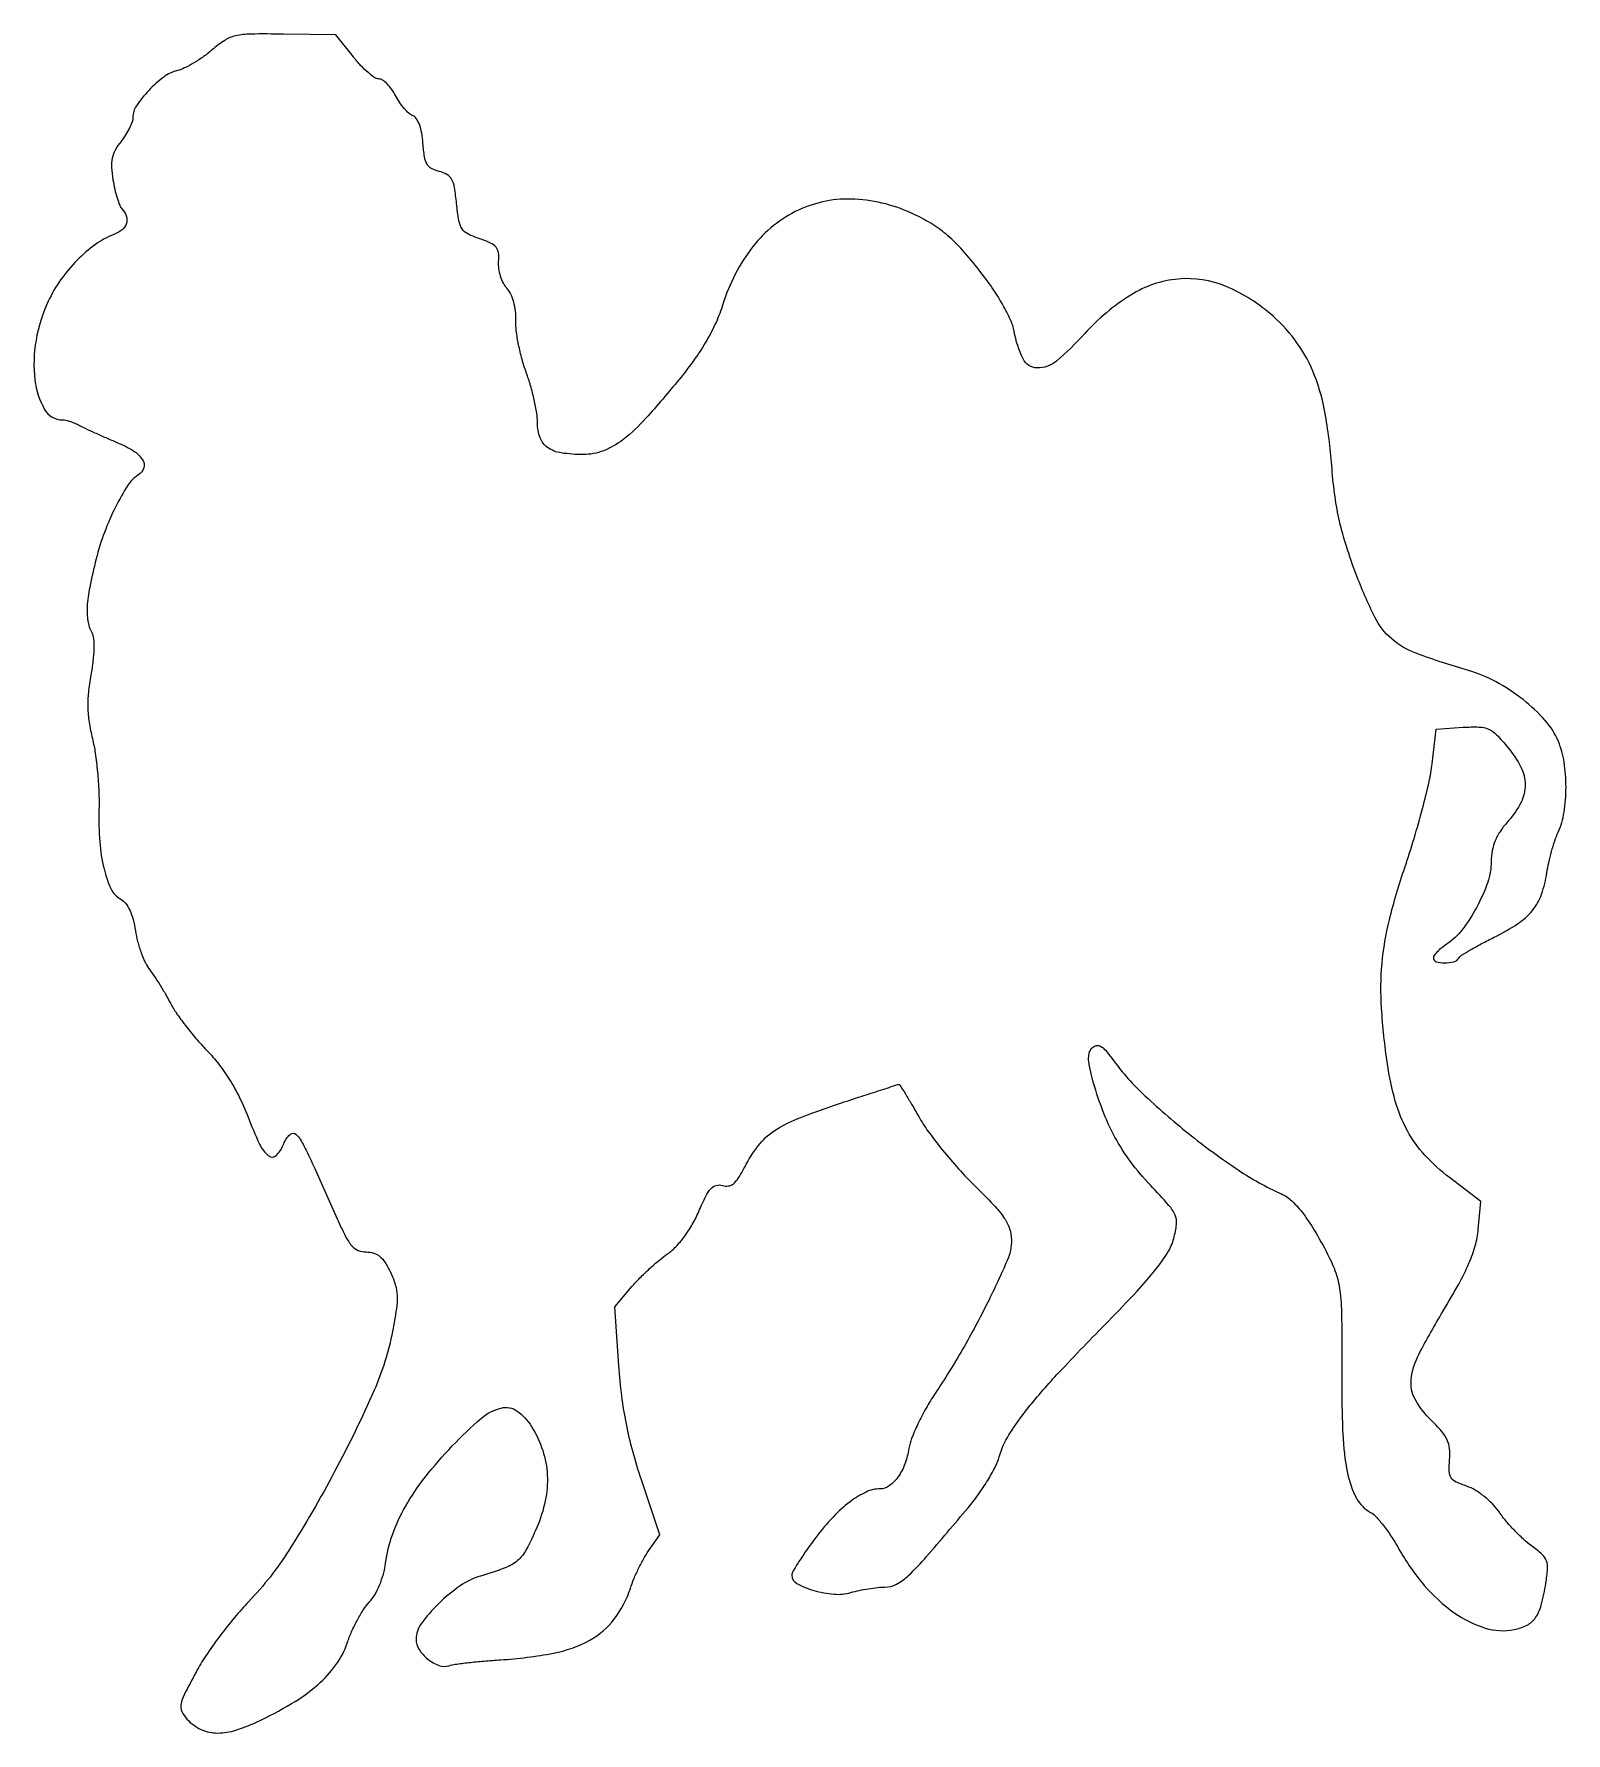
# Model space of a CAD drawing. Extents: x 0 to 265, y 1 to 295.
import ezdxf

# ---------------------------------------------------------------- set-up
doc = ezdxf.new("R2010")
doc.units = 0

msp = doc.modelspace()

# ---------------------------------------------------------------- linework, layer by layer
msp.add_lwpolyline([(30.676564, 292.020881, -0.025126), (29.220797, 290.866852, -0.020787), (27.563573, 289.784682, -0.021283), (25.957736, 288.919142, -0.051519), (24.692648, 288.458996, 0.099687), (22.344856, 287.340417, 0.042418), (19.733445, 285.012229, 0.041597), (17.622407, 282.373436, 0.148987), (17, 280.331004, -0.089006), (16.8641, 279.573617, -0.026684), (16.396755, 278.493748, -0.025825), (15.732385, 277.315534, -0.025366), (14.946399, 276.204728, 0.041469), (13.951544, 274.6982, 0.073606), (13.437179, 273.305495, 0.065388), (13.315464, 271.712387, 0.026628), (13.549319, 269.546999, 0.016319), (13.8665, 267.927967, 0.018837), (14.276504, 266.409743, 0.018213), (14.715316, 265.160725, 0.095912), (15.10292, 264.55, -0.106623), (15.862515, 263.295106, -0.160577), (15.879547, 262.027241, -0.144936), (15.123506, 260.905059, -0.081866), (13.69363, 260.073618, 0.06608), (10.528005, 258.363539, 0.041812), (7.343647, 255.62187, 0.040152), (4.504823, 252.224876, 0.045046), (2.366871, 248.540865, 0.066008), (0.240112, 241.761251, 0.073152), (0.060966, 234.901438, 0.098258), (1.718659, 229.828288, 0.271138), (4.84231, 228, -0.056835), (5.417466, 227.93441, -0.022176), (6.189171, 227.719636, -0.02161), (7.011819, 227.410927, -0.025096), (7.763569, 227.045568, 0.015527), (8.730226, 226.552685, 0.003608), (10.385236, 225.787132, 0.00372), (12.304122, 224.933433, 0.003636), (14.25, 224.101798, -0.038446), (17.084657, 222.649496, -0.109845), (18.667212, 221.117594, -0.219095), (18.884334, 219.695185, -0.186447), (17.95948, 218.474957, 0.111375), (16.141007, 216.692456, 0.026874), (14.033454, 213.009972, 0.027017), (12.078217, 208.536586, 0.0281), (10.645777, 203.936111, 0.011025), (9.52569, 199.010965, 0.035544), (9.08884, 195.682758, 0.054324), (9.209875, 193.219148, 0.08193), (9.886762, 191.184259, -0.101042), (10.186921, 190.152949, -0.025589), (10.240694, 188.399471, -0.023592), (10.094605, 186.244374, -0.016616), (9.736149, 183.84155, 0.019945), (9.309708, 180.846565, 0.031414), (9.209146, 178.252233, 0.032009), (9.434375, 175.701158, 0.021767), (10.000907, 172.84155, -0.024408), (10.488882, 170.308405, -0.01217), (10.870788, 167.063679, -0.01205), (11.10391, 163.676869, -0.017358), (11.133681, 160.673103, 0.024388), (11.26988, 154.990635, 0.041208), (12.005358, 150.286712, 0.051169), (13.232809, 146.813608, 0.160722), (14.91625, 145.044822, -0.108973), (15.740225, 144.338757, -0.053142), (16.45458, 143.144422, -0.043582), (17.030879, 141.544522, -0.027452), (17.433004, 139.598196, 0.027663), (17.821576, 137.721458, 0.022708), (18.436152, 135.76852, 0.023289), (19.167914, 134.022468, 0.054669), (19.909324, 132.82038, -0.018197), (20.728355, 131.686365, -0.00854), (21.707916, 130.16491, -0.00845), (22.681408, 128.533665, -0.01175), (23.493456, 127.038886, 0.033288), (24.483509, 125.38986, 0.012739), (26.066965, 123.230519, 0.012548), (27.910629, 120.965954, 0.015066), (29.760032, 118.934518, -0.027838), (31.877424, 116.485954, -0.025407), (33.779864, 113.743757, -0.024603), (35.45076, 110.732104, -0.022415), (36.875181, 107.477161, 0.016178), (38.912914, 102.657994, 0.113813), (40.462539, 100.657369, 0.373281), (41.785254, 100.696296, 0.116404), (42.991975, 102.478892, -0.04067), (43.451924, 103.444293, -0.067167), (44.004912, 104.156746, -0.097661), (44.558245, 104.520788, -0.239631), (45.030007, 104.481455, -0.119528), (45.863465, 103.63776, -0.020099), (46.962463, 101.631658, -0.010019), (48.670197, 98.013069, -0.001139), (52.346681, 89.75, 0.012968), (53.804646, 86.671374, 0.063224), (54.882938, 85.076488, 0.114329), (55.991447, 84.281179, 0.098991), (57.397759, 84, -0.075749), (58.681198, 83.804439, -0.099136), (59.7201, 83.236824, -0.077288), (60.635738, 82.190432, -0.030389), (61.563214, 80.508029, -0.03615), (62.407299, 78.336914, -0.06604), (62.722008, 76.465867, -0.046124), (62.589718, 74.164945, -0.010133), (61.919559, 70.258029, -0.056065), (58.741503, 60.062113, -0.018704), (51.911118, 45.978659, -0.018915), (43.981021, 32.344318, -0.050399), (37.040944, 23.5, 0.018638), (34.587139, 20.751318, 0.012524), (31.984223, 17.441876, 0.012624), (29.622509, 14.106795, 0.024274), (27.932209, 11.302131, 0.006306), (25.880623, 7.373226, 0.069526), (25.306973, 5.697306, 0.160591), (25.461249, 4.49389, 0.072526), (26.357673, 3.157269, 0.093597), (28.62209, 1.440907, 0.104671), (31.268764, 0.755643, 0.082446), (34.462078, 1.139881, 0.038242), (38.382052, 2.61858, 0.024676), (44.453327, 5.829736, 0.045427), (48.976589, 9.104503, 0.056178), (52.13945, 12.560596, 0.076275), (54.076949, 16.31297, -0.023771), (54.845953, 18.284444, -0.019015), (55.853082, 20.33019, -0.019408), (56.932474, 22.154358, -0.045299), (57.908922, 23.403051, 0.057113), (58.844395, 24.659264, 0.032761), (59.684831, 26.353513, 0.03143), (60.341034, 28.255966, 0.035409), (60.722398, 30.151707, -0.054218), (61.897182, 35.03554, -0.04316), (64.161523, 39.964273, -0.037493), (67.583014, 45.053698, -0.024116), (72.248024, 50.425995, -0.023759), (77.291241, 55.219485, -0.118772), (80.73318, 56.99424, -0.217082), (83.475405, 56.47283, -0.102604), (85.986031, 53.782574, -0.057024), (87.901911, 49.632021, -0.067112), (88.695668, 45.378918, -0.064901), (88.344608, 40.951977, -0.048689), (86.870108, 36.285616, -0.020445), (85.066675, 32.496686, -0.093648), (83.556942, 30.598407, -0.08885), (81.420901, 29.33267, -0.017398), (77.167657, 27.90946, 0.079647), (73.627557, 26.212165, 0.04223), (69.866953, 23.105627, 0.041286), (66.871089, 19.6442, 0.159046), (66, 16.974989, 0.144245), (66.519903, 15.210335, 0.079914), (68.033934, 13.527069, 0.081664), (69.959733, 12.435078, 0.166123), (71.678336, 12.394476, -0.041943), (72.781542, 12.643239, -0.00614), (75.059492, 12.931015, -0.006902), (77.766965, 13.201525, -0.005874), (80.630571, 13.413906, 0.03138), (89.764702, 14.561861, 0.079175), (96.050567, 16.826372, 0.103978), (100.287982, 20.476017, 0.084945), (103.072856, 25.785156, -0.020771), (103.675096, 27.409029, -0.013779), (104.493319, 29.220616, -0.01388), (105.386871, 30.938863, -0.026131), (106.216689, 32.263748), (108.155767, 35.027496), (104.980376, 44.558903, -0.014087), (103.475348, 49.540223, -0.017569), (102.372937, 54.24622, -0.017461), (101.598711, 59.042095, -0.013623), (101.082826, 64.295155), (100.360666, 74.5), (103.350208, 78, -0.017814), (104.726319, 79.499469, -0.012036), (106.395118, 81.113043, -0.012136), (108.085958, 82.596726, -0.023541), (109.517779, 83.682699, 0.053405), (110.954372, 84.913817, 0.030142), (112.425839, 86.677582, 0.028438), (113.787546, 88.764325, 0.02877), (114.897869, 90.984228, -0.013284), (116.132334, 93.655985, -0.069737), (117.041709, 94.989105, -0.146622), (117.939308, 95.529277, -0.140387), (119.002886, 95.499084, 0.115377), (120.028876, 95.419314, 0.136308), (120.913738, 95.817756, 0.080473), (121.789043, 96.823517, 0.020914), (122.846511, 98.697555, -0.047619), (125.214435, 102.415708, -0.07932), (127.924275, 104.941417, -0.054983), (131.955666, 107.050871, -0.013011), (139.107319, 109.6307, -0.000744), (143.022176, 110.922372, -0.001197), (146.362946, 112.010268, -0.000183), (149.32876, 112.967015, -0.078079), (149.538698, 113, -0.259411), (149.698722, 112.910986, -0.001422), (150.653436, 111.363155, -0.005564), (151.728759, 109.564, -0.003445), (152.95386, 107.427761, 0.028718), (154.612255, 104.847402, 0.012836), (157.069746, 101.64354, 0.012658), (159.849197, 98.37896, 0.016772), (162.549318, 95.561641, -0.009815), (165.920771, 92.140419, -0.04018), (167.747932, 89.872243, -0.067155), (168.681007, 88.006332, -0.082585), (169, 86.088193, -0.102573), (168.255149, 82.495549, -0.013035), (164.906908, 75.288828, -0.015561), (160.581894, 67.221417, -0.015914), (155.793912, 59.5, 0.018295), (154.226996, 56.946017, 0.017248), (152.817971, 54.234375, 0.017507), (151.737846, 51.747303, 0.055669), (151.266501, 50, -0.051412), (150.566515, 47.314667, -0.065038), (149.365581, 45.050198, -0.078653), (147.869382, 43.521019, -0.161204), (146.295353, 43, 0.110745), (143.871489, 42.45647, 0.051338), (141.095175, 40.778006, 0.042355), (138.140266, 38.1282, 0.027113), (135.165291, 34.602702, 0.008335), (133.569653, 32.414372, 0.011674), (132.223554, 30.403988, 0.00812), (131.17476, 28.694997, 0.134346), (131, 28.056327, 0.276525), (131.854846, 26.628825, 0.051691), (134.7988, 25.424294, 0.050852), (138.30482, 24.773744, 0.090533), (141.216747, 25.062162, -0.017725), (142.660652, 25.421412, -0.012671), (144.297797, 25.72451, -0.012819), (145.874544, 25.933997, -0.026619), (147.113445, 26, 0.123623), (149.135938, 26.507815, 0.067608), (151.218865, 28.016981, 0.024871), (154.31609, 31.281896, 0.002329), (161.492224, 39.721638, 0.020003), (163.248886, 41.985087, 0.017852), (164.890515, 44.467425, 0.018209), (166.204768, 46.805026, 0.051637), (166.884812, 48.544994, -0.07325), (168.559162, 52.338661, -0.028772), (171.885679, 57.004087, -0.019235), (177.223683, 63.147065, -0.005932), (185.724891, 71.989465, 0.006882), (190.725556, 77.210633, 0.019975), (193.984219, 81.000921, 0.028622), (196.053953, 83.943736, 0.073303), (197.088086, 86.327128, 0.037634), (197.556711, 88.793053, 0.132243), (197.316768, 90.376453, 0.078206), (196.241799, 92.055597, 0.007997), (193.044083, 95.546905, -0.029684), (189.612984, 99.635537, -0.035417), (186.906461, 103.876506, -0.034113), (184.749952, 108.590859, -0.024451), (182.970827, 114.108338, -0.016409), (182.48495, 116.181426, -0.052157), (182.352669, 117.596882, -0.082676), (182.533035, 118.611016, -0.117268), (183.028971, 119.377204, -0.147571), (183.707722, 119.721851, -0.172691), (184.416818, 119.603635, -0.088232), (185.24778, 118.927244, -0.021317), (186.351768, 117.530754, 0.046264), (191.678739, 111.442193, 0.02115), (199.644907, 104.493861, 0.021186), (208.24832, 98.186675, 0.042166), (215.632461, 94.095452, -0.087026), (217.511439, 92.822936, -0.038502), (219.505513, 90.571852, -0.029983), (221.646045, 87.36114, -0.014855), (223.987518, 83.058338, -0.042066), (225.226831, 79.996194, -0.048026), (225.868515, 76.902367, -0.024979), (226.132257, 72.405553, -0.003654), (226.14441, 63.262826, 0.011235), (226.321876, 52.50236, 0.040864), (227.14399, 45.720993, 0.069954), (228.679382, 41.408022, 0.150551), (231.136453, 38.926973, -0.086067), (232.053507, 38.210664, -0.018956), (233.342067, 36.674821, -0.019182), (234.713923, 34.760509, -0.017411), (235.982533, 32.684945, 0.047161), (240.425614, 26.301483, 0.064137), (245.600433, 21.572703, 0.076509), (250.96195, 18.919203, 0.126734), (255.97333, 18.644666, 0.069551), (258.218364, 19.429416, 0.124619), (259.674098, 20.714229, 0.086992), (260.656884, 22.878944, 0.022137), (261.457512, 26.665617, 0.021663), (261.762333, 29.177149, 0.11164), (261.561316, 30.55469, 0.118033), (260.792293, 31.673383, 0.025481), (258.956861, 33.165617, -0.027624), (257.564413, 34.307639, -0.015882), (256.011901, 35.824869, -0.015836), (254.544638, 37.453047, -0.025396), (253.411633, 38.940321, 0.041793), (252.260676, 40.352693, 0.032074), (250.789346, 41.694437, 0.0328), (249.219827, 42.790613, 0.057155), (247.778413, 43.451501, -0.028896), (245.91932, 44.180048, -0.141294), (245.073062, 44.910372, -0.139133), (244.738667, 45.985358, -0.027711), (244.800262, 48.016296, 0.045741), (244.789112, 49.975342, 0.085491), (244.370902, 51.500213, 0.069135), (243.396066, 53.000221, 0.021671), (241.550262, 54.951284, -0.075278), (238.837047, 58.514831, -0.154183), (238.16528, 61.924713, -0.09187), (239.487452, 66.281081, -0.016554), (243.648679, 73.702954, 0.009968), (246.386829, 78.439336, 0.024374), (248.158039, 82.055166, 0.032559), (249.232764, 85.077414, 0.045223), (249.764401, 87.89987), (250.231443, 92.760469), (244.803947, 96.858268, -0.045318), (240.534784, 100.735097, -0.060851), (237.495425, 104.979887, -0.056464), (235.416604, 110.080085, -0.032685), (234.041897, 116.565303, -0.019711), (233.035746, 126.193741, -0.038293), (233.127282, 133.920094, -0.038816), (234.392741, 141.47371, -0.020845), (237.05357, 150.546838, 0.008836), (238.656479, 155.563273, 0.008239), (240.12098, 160.751259, 0.008244), (241.269951, 165.402776, 0.027537), (241.80357, 168.5), (242.5, 174.5), (247.135875, 174.80013, -0.023293), (249.921756, 174.850484, -0.098646), (251.540218, 174.479784, -0.094658), (252.926883, 173.50944, -0.020528), (254.885875, 171.322286, -0.05434), (257.134628, 167.895951, -0.116326), (257.884053, 164.84171, -0.121202), (257.178326, 161.857488, -0.06185), (255, 158.652781, 0.030048), (253.602316, 156.853579, 0.050277), (252.684753, 155.173634, 0.054896), (252.172349, 153.45503, 0.04505), (252, 151.546055, -0.0842), (251.397538, 147.993874, -0.039133), (249.509677, 143.700118, -0.039133), (246.98039, 139.760035, -0.08567), (244.367678, 137.321342, 0.02423), (243.461187, 136.662501, 0.030698), (242.695505, 135.965727, 0.031747), (242.146458, 135.323881, 0.162447), (242, 134.88499, 0.331314), (242.481875, 134.237598, 0.072224), (243.945872, 134.02102, 0.065038), (245.546997, 134.225823, 0.192348), (246.421618, 134.873175, -0.11348), (246.881588, 135.338542, -0.008203), (248.434929, 136.288407, -0.011157), (250.350016, 137.359911, -0.008196), (252.517634, 138.464826, 0.032532), (256.551029, 140.774492, 0.075448), (259.129615, 143.108751, 0.085141), (260.715668, 145.913822, 0.050824), (261.64112, 149.644229, -0.019749), (261.953473, 151.350019, -0.01285), (262.441948, 153.293012, -0.012927), (263.017312, 155.167274, -0.023906), (263.595414, 156.651129, 0.066483), (264.608164, 160.088338, 0.037906), (264.946113, 164.412901, 0.037763), (264.625748, 168.776932, 0.061831), (263.630123, 172.342815, 0.082684), (261.360294, 175.95705, 0.044216), (257.51531, 179.587138, 0.042695), (252.847129, 182.665273, 0.053679), (248.059572, 184.635196, -0.016558), (239.156131, 187.548299, -0.089979), (234.790431, 190.099185, -0.101504), (231.852428, 193.883113, -0.023897), (228.642363, 201.266568, -0.013554), (226.945157, 206.138434, -0.020803), (225.768525, 210.448321, -0.021538), (224.981572, 214.728171, -0.016078), (224.470861, 219.5, 0.023277), (223.342766, 228.776514, 0.050127), (221.440625, 235.710671, 0.061474), (218.512521, 241.191158, 0.057395), (214.280499, 245.937736, 0.082119), (206.130584, 251.094107, 0.123619), (197.862857, 252.379623, 0.117267), (189.654227, 249.611849, 0.069255), (181.682766, 242.938833, -0.032263), (176.779851, 238.17748, -0.186111), (173.431671, 236.999741, -0.279802), (171.02523, 238.560673, -0.06634), (169.468325, 243.302613, 0.059925), (168.83671, 245.312653, 0.023279), (167.512124, 247.915659, 0.020908), (165.678936, 250.845661, 0.015767), (163.433616, 253.909608, 0.015893), (160.530178, 257.386732, 0.032829), (158.008219, 259.869923, 0.037379), (155.409909, 261.793581, 0.028281), (152.304777, 263.514306, 0.098746), (141.91867, 266.195414, 0.123657), (132.179062, 264.319378, 0.119843), (124.265742, 257.986631, 0.089138), (119.084111, 248.022424, -0.030323), (117.894309, 244.883923, -0.026111), (116.279922, 241.746274, -0.023488), (114.17363, 238.491599, -0.01609), (111.497664, 234.997145, -0.01117), (105.755704, 228.290219, -0.044054), (101.790571, 224.578742, -0.073556), (98.419392, 222.659849, -0.092921), (94.899462, 222, -0.036903), (91.107827, 222.280227, -0.115626), (88.748148, 223.216632, -0.155714), (87.450763, 224.909716, -0.086438), (87, 227.497671, 0.039461), (86.867135, 229.178544, 0.015345), (86.429852, 231.471411, 0.015079), (85.802179, 233.936826, 0.018091), (85.059071, 236.212487, -0.02137), (84.326001, 238.508302, -0.017108), (83.728771, 241.034759, -0.017433), (83.337471, 243.413265, -0.041369), (83.255948, 245.203714, 0.036806), (83.196645, 246.832688, 0.039695), (82.897559, 248.393602, 0.043056), (82.396397, 249.746675, 0.07383), (81.730132, 250.745707, -0.067756), (81.108568, 251.653743, -0.040697), (80.618869, 252.867081, -0.040022), (80.32255, 254.178312, -0.054917), (80.283256, 255.385992, 0.049824), (80.248876, 256.922892, 0.143614), (79.831004, 257.891725, 0.114366), (78.887253, 258.610015, 0.025961), (77, 259.343999, -0.034712), (74.964378, 260.176952, -0.134251), (73.952082, 261.073269, -0.103609), (73.398545, 262.489055, -0.016441), (73, 265.460198, 0.015479), (72.634989, 268.221672, 0.083681), (72.147425, 269.648158, 0.139337), (71.342832, 270.472609, 0.073347), (70, 271.000045, -0.066273), (68.680802, 271.496876, -0.139035), (67.899789, 272.252443, -0.0935), (67.452979, 273.518772, -0.020038), (67.189841, 275.844317, 0.02623), (66.963705, 277.643268, 0.044222), (66.564386, 279.109568, 0.055647), (66.034521, 280.164546, 0.158242), (65.402855, 280.675651, -0.09317), (64.733555, 281.088042, -0.030538), (63.922543, 281.921544, -0.02921), (63.115899, 282.977665, -0.02916), (62.437335, 284.121181, 0.035305), (61.765136, 285.222922, 0.041778), (60.977546, 286.154347, 0.046522), (60.19519, 286.803206, 0.150986), (59.558349, 287, -0.153393), (58.839229, 287.225931, -0.026008), (57.689716, 288.119602, -0.026307), (56.407028, 289.352071, -0.02073), (55.149366, 290.81141), (52.130674, 294.62282), (43.046304, 294.764148, 0.006627), (37.393163, 294.777162, 0.051869), (34.78349, 294.476787, 0.088452), (32.887129, 293.686871, 0.037368)], format="xyb", close=True)

doc.saveas('drawing.dxf')
